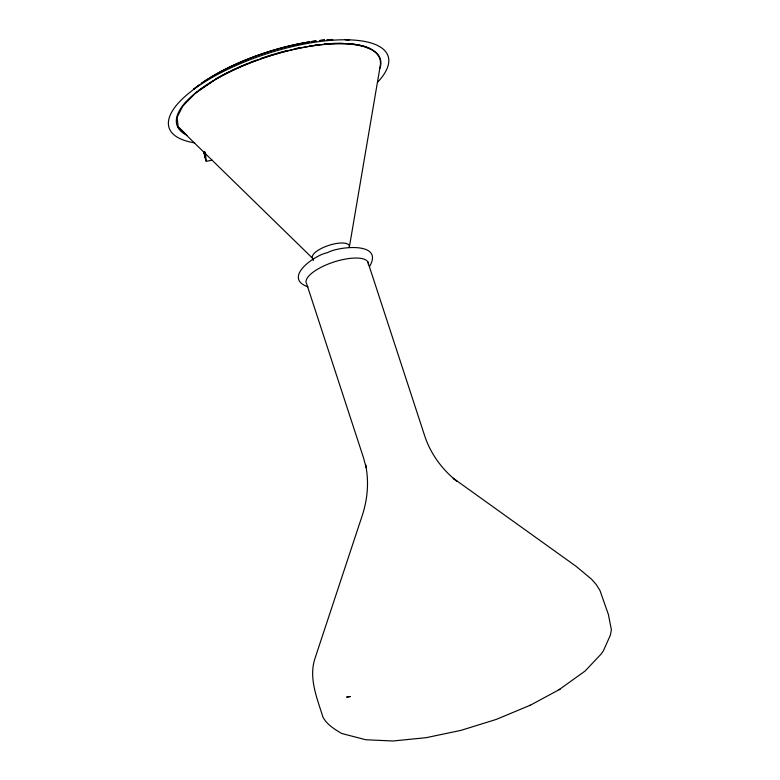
<?xml version="1.0" encoding="UTF-8"?>
<svg xmlns="http://www.w3.org/2000/svg" width="780" height="780" viewBox="0 0 780 780"><rect width="100%" height="100%" fill="white"/><g stroke="black" fill="none" stroke-linecap="round" stroke-linejoin="round"><path stroke-width="1.17" d="M205.364 155.464L204.877 157.072L206.222 161.207L212.219 160.27M312.536 258.229L178.24 127.169L177.079 117.429L182.832 105.953L195.107 93.512L213.076 80.984A106.529 36.953 -18.1 0 1 325.63 44.353A106.529 36.953 -18.1 0 1 380.113 66.514L349.352 247.162A19.422 6.737 -18.1 0 0 330.018 244.998A19.422 6.737 -18.1 0 0 312.536 258.229L313.355 260.491M369.398 266.711C384.793 241.264 338.179 246.373 327.502 252.671C315.032 254.797 282.136 277.807 307.973 286.855M185.962 102.19L182.832 105.953M559.016 689.744L585.068 671.053L601.068 654.098L603.252 651.056L610.389 635.154L611.383 629.772L608.371 614.416L599.917 590.372L596.193 584.483L591.484 579.15L576.079 566.319L453.131 478.198L457.139 481.474C442.299 469.726 430.54 453.882 424.681 435.805L367.799 261.787M196.96 91.689L195.107 93.512M198.958 90.295L213.076 80.984M368.365 264.712A32.604 11.31 -18.1 0 0 335.078 261.631A32.604 11.31 -18.1 0 0 306.667 283.852L363.538 457.86L366.151 467.649L365.576 464.685C369.125 481.552 367.633 499.258 362.222 515.57L314.974 658.447C308.422 678.093 317.245 698.724 323.037 717.366C326.956 724.542 334.766 729.427 341.669 733.473L365.791 739.752L392.906 741L426.173 737.675L460.902 730.382L496.207 719.433L530.351 705.198M529.669 705.578L560.167 689.12M204.409 152.539L205.062 152.441M186.245 134.521L178.103 126.73M204.107 152.129L204.565 154.05L203.804 151.71L204.877 157.072L204.301 151.476M205.306 152.139L206.222 161.207M187.034 135.252A106.928 37.099 -18.1 0 1 261.836 58.48A106.928 37.099 -18.1 0 1 379.977 68.328M194.678 142.876A115.206 39.965 -18.1 0 1 196.355 87.496A115.206 39.965 -18.1 0 1 340.041 39.848A115.206 39.965 -18.1 0 1 377.618 82.202M199.114 85.001A106.928 37.099 -18.1 0 0 193.645 89.232A106.928 37.099 -18.1 0 1 199.124 85.03M309.748 41.847A106.928 37.099 -18.1 0 0 201.074 83.587A106.928 37.099 -18.1 0 1 208.426 78.731M319.693 40.511A106.928 37.099 -18.1 0 1 324.538 40.034M332.631 39.517A106.928 37.099 -18.1 0 0 326.908 39.848A106.928 37.099 -18.1 0 1 332.641 39.546M349.596 39.897A106.928 37.099 -18.1 0 0 344.984 39.556A106.928 37.099 -18.1 0 1 348.475 39.829M215.875 78.799A106.529 36.953 -18.1 0 1 228.608 71.984M230.841 70.892A106.529 36.953 -18.1 0 1 248.352 63.17M250.585 62.283A106.529 36.953 -18.1 0 1 256.22 60.138M260.735 58.52A106.529 36.953 -18.1 0 1 274.57 54.035M276.9 53.342A106.529 36.953 -18.1 0 1 287.313 50.534M294.508 48.828A106.529 36.953 -18.1 0 1 300.485 47.56M309.875 45.864A106.529 36.953 -18.1 0 1 312.156 45.503M314.525 45.162A106.529 36.953 -18.1 0 1 319.449 44.528M324.295 44.021A106.529 36.953 -18.1 0 1 327.853 43.719M332.456 43.446A106.529 36.953 -18.1 0 1 343.112 43.319M350.132 43.729A106.529 36.953 -18.1 0 1 355.495 44.382M357.796 44.772A106.529 36.953 -18.1 0 1 370.793 48.984M209.518 78.049A106.928 37.099 -18.1 0 1 309.757 41.876M319.702 40.54A106.928 37.099 -18.1 0 1 324.548 40.063M350.24 696.54L346.808 697.076L350.24 696.54M315.998 40.96A106.928 37.099 -18.1 0 0 311.005 41.652A106.928 37.099 -18.1 0 1 316.007 40.989"/></g></svg>
